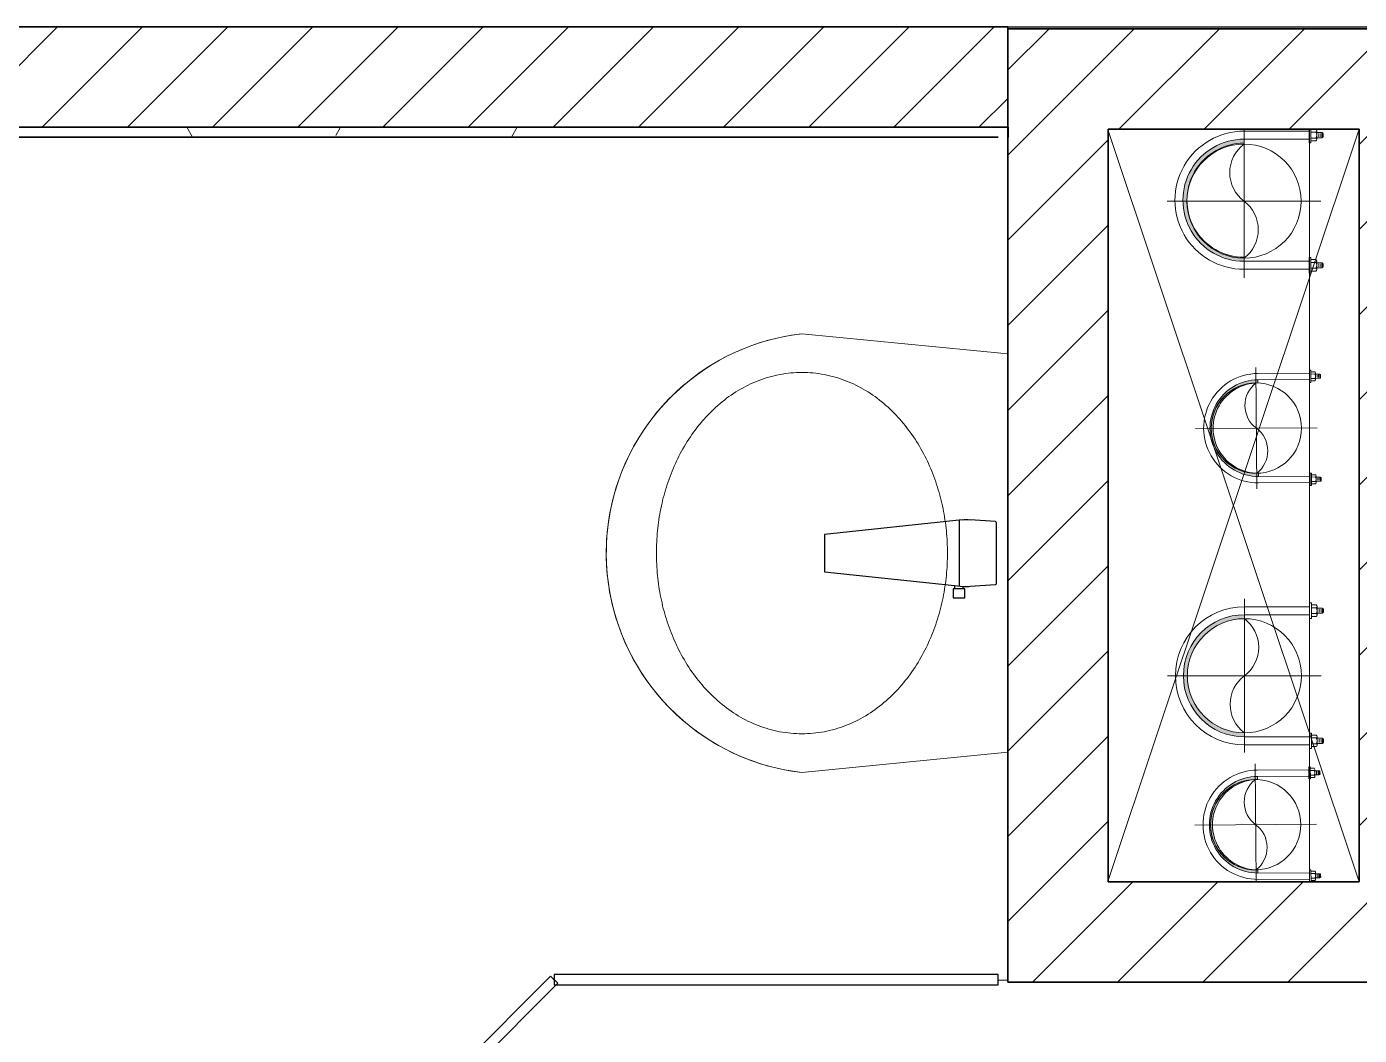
# Model space of a CAD drawing. Header units: millimetres. Extents: x 94264 to 187823, y -5375 to 75426.
# Drawn here: x 141646 to 142974, y 65832 to 66837 of the extents above; entities that cross this region are included whole.
import ezdxf

# ---------------------------------------------------------------- set-up
doc = ezdxf.new("R2010")
doc.units = ezdxf.units.MM
doc.linetypes.add('IMPORT-CENTER _3_', pattern=[10.16, 6.35, -1.27, 1.27, -1.27])
for name, color, linetype, lineweight in [('0-2', 10, 'Continuous', 5), ('0-3', 10, 'Continuous', 18), ('A-FLOR-3', 10, 'Continuous', 18), ('A-GLAZ-CURT-1', 10, 'Continuous', 18), ('A-GLAZ-CURT-2', 90, 'Continuous', 25), ('A-WALL-1', 113, 'Continuous', 35), ('A-WALL-2', 250, 'Continuous', 35), ('A-WALL-PATT-1', 111, 'Continuous', 18), ('A-WALL-PATT-2', 9, 'Continuous', 18), ('G-IMPT', 8, 'Continuous', 18), ('G-IMPT-3', 8, 'IMPORT-CENTER _3_', 18), ('I-WALL-1', 250, 'Continuous', 35), ('M-EQPM', 50, 'Continuous', 18), ('P-SANR-FIXT-1', 10, 'Continuous', 18), ('P-SANR-FIXT-2', 253, 'Continuous', 18), ('P-SANR-FIXT-3', 221, 'Continuous', 25)]:
    doc.layers.add(name, color=color, linetype=linetype, lineweight=lineweight)
pattern_1 = [(45, (28821.75, 0), (-42.426407, 42.426407), [])]

# ---------------------------------------------------------------- blocks, each defined once
blk = doc.blocks.new('NCV_TKTC_KET CAU_rvt-2-TKCS_RAMP DỐC 2 - MẶT BẰNG TẦNG 1')
at = {"layer": 'A-FLOR-3'}
blk.add_line((113802.1, 66835.3), (114252.1, 66835.3), dxfattribs=at)
blk = doc.blocks.new('bonruatreo - Chậu rửa-V21-TKCS_RAMP DỐC 2 - MẶT BẰNG TẦNG 1')
at = {"layer": 'P-SANR-FIXT-2'}
for p, q in [((-218.6, 205), (-198.4, 0)), ((198.4, 0), (218.6, 205)), ((-198.4, 0), (198.4, 0)), ((165, 0), (-165, 0))]:
    blk.add_line(p, q, dxfattribs=at)
at = {"layer": 'P-SANR-FIXT-2', "flags": 128}
blk.add_lwpolyline([(-218.6, 205), (-217.4, 213.7), (-215.9, 222.4), (-214, 231), (-211.8, 239.5), (-209.3, 247.9), (-206.4, 256.2), (-203.2, 264.4), (-199.6, 272.5), (-195.8, 280.4), (-191.6, 288.1), (-187.1, 295.7), (-182.3, 303.1), (-177.3, 310.3), (-171.9, 317.3), (-166.3, 324.1), (-160.4, 330.6), (-154.2, 336.9), (-147.8, 342.9), (-141.2, 348.7), (-134.3, 354.2), (-127.3, 359.4), (-120, 364.4), (-112.5, 369), (-104.9, 373.4), (-97.1, 377.4), (-89.1, 381.2), (-81, 384.6), (-72.7, 387.6), (-64.4, 390.4), (-55.9, 392.8), (-47.3, 394.8), (-38.7, 396.6), (-30, 397.9), (-21.3, 399), (-12.5, 399.6), (-3.7, 400), (5.1, 399.9), (13.9, 399.6), (22.6, 398.8), (31.4, 397.8), (40.1, 396.3), (48.7, 394.5), (57.2, 392.4), (65.7, 390), (74, 387.2), (82.2, 384.1), (90.3, 380.6), (98.3, 376.8), (106.1, 372.7), (113.7, 368.3), (121.1, 363.6), (128.4, 358.7), (135.4, 353.4), (142.2, 347.8), (148.8, 342), (155.2, 335.9), (161.3, 329.6), (167.2, 323), (172.8, 316.2), (178.1, 309.2), (183.1, 302), (187.8, 294.6), (192.2, 287), (196.4, 279.2), (200.2, 271.3), (203.7, 263.2), (206.8, 255), (209.7, 246.6), (212.2, 238.2), (214.3, 229.7), (216.1, 221.1), (217.6, 212.4), (218.6, 205)], dxfattribs=at)
at = {"layer": 'P-SANR-FIXT-2'}
blk.add_arc((0, 180), 220, 6.525, 173.475, dxfattribs=at)
for points in [[(-180, 205), (-180, 212.4), (-178.6, 227.3), (-172.4, 248.8), (-162.5, 268.9), (-149.4, 287), (-133.8, 303), (-116.1, 316.6), (-96.9, 327.9), (-76.5, 336.8), (-55.2, 343.5), (-33.3, 347.9), (-11.2, 350.1), (11.1, 350.1), (33.3, 347.9), (55.2, 343.5), (76.5, 336.8), (96.9, 327.9), (116.1, 316.6), (133.8, 302.9), (149.5, 287), (162.5, 268.8), (172.4, 248.8), (178.6, 227.3), (180, 212.4), (180, 205)], [(180, 205), (180, 197.6), (178.6, 182.7), (172.4, 161.2), (162.5, 141.2), (149.5, 123), (133.8, 107.1), (116.1, 93.4), (96.9, 82.1), (76.5, 73.2), (55.2, 66.5), (33.3, 62.1), (11.1, 59.9), (-11.2, 59.9), (-33.3, 62.1), (-55.2, 66.5), (-76.5, 73.2), (-96.9, 82.1), (-116.1, 93.4), (-133.8, 107), (-149.4, 123), (-162.5, 141.1), (-172.4, 161.2), (-178.6, 182.7), (-180, 197.6), (-180, 205)]]:
    blk.add_open_spline(points, degree=3, dxfattribs=at)
at = {"layer": 'P-SANR-FIXT-3'}
for p, q in [((-18.5, 182.5), (-32.2, 52.9)), ((18.5, 182.5), (-18.5, 182.5)), ((33, 45.4), (18.5, 182.5)), ((-35.6, 54.2), (-44.7, 54.2)), ((-44.7, 54.2), (-44.7, 42.8)), ((-35.6, 52.9), (-35.6, 54.2)), ((-44.7, 42.8), (-35.6, 42.8)), ((-32.2, 52.9), (-35.6, 52.9)), ((-35.6, 44.2), (-35.6, 52.9)), ((-35.6, 42.8), (-35.6, 44.2)), ((-35.6, 44.2), (-33.1, 44.2)), ((-32.2, 52.9), (-33.1, 44.2)), ((32.7, 48.5), (-32.7, 48.5)), ((-33, 37.3), (-31.4, 12.2)), ((31.4, 12.2), (33, 37.3)), ((-30.2, 11), (30.2, 11))]:
    blk.add_line(p, q, dxfattribs=at)
for centre, radius, start, end in [((5.5, 41.4), 38.7, 175.8543, 186.034), ((-5.5, 41.4), 38.7, 353.966, 6.034), ((-30.1, 12.3), 1.3, 183.5997, 268.7722), ((30.1, 12.3), 1.3, 271.2278, 356.4003)]:
    blk.add_arc(centre, radius, start, end, dxfattribs=at)
blk = doc.blocks.new('System Panel - Glazed-579637-TKCS_RAMP DỐC 2 - MẶT BẰNG TẦNG 1')
at = {"layer": 'A-GLAZ-CURT-2'}
for p, q in [((352.2, 5), (-352.2, 5)), ((-352.2, 5), (-352.2, -5)), ((352.2, -5), (352.2, 5)), ((-352.2, -5), (352.2, -5))]:
    blk.add_line(p, q, dxfattribs=at)
blk = doc.blocks.new('System Panel - Glazed-919683-TKCS_RAMP DỐC 2 - MẶT BẰNG TẦNG 1')
at = {"layer": 'A-GLAZ-CURT-2'}
for p, q in [((221.2, 5), (-221.2, 5)), ((-221.2, 5), (-221.2, -5)), ((221.2, -5), (221.2, 5)), ((-221.2, -5), (221.2, -5))]:
    blk.add_line(p, q, dxfattribs=at)
blk = doc.blocks.new('NCV_TKTC_TANG 1_rvt-2-TKCS_RAMP DỐC 2 - MẶT BẰNG TẦNG 1')
at = {"layer": 'A-WALL-PATT-2'}
h = blk.add_hatch(dxfattribs=at)
h.set_pattern_fill('FP_1', color=256, style=0, pattern_type=2)
h.set_pattern_definition([(45, (0, 0), (-42.426407, 42.426407), [])])
h.paths.add_polyline_path([(111852.6, 66736.9), (113802.1, 66736.9), (113802.1, 66836.9), (111852.6, 66836.9)])
h = blk.add_hatch(dxfattribs=at)
h.set_pattern_fill('FP_8', color=256, style=0, pattern_type=2)
h.set_pattern_definition([(0, (0, 0), (304.8, 76.2), [25.146, -203.454, 25.146, -203.454, -1219.2]), (0, (0, 0), (304.8, 76.2), [-457.2, 25.146, -432.054, 25.146, -203.454, -533.4]), (0, (0, 0), (304.8, 76.2), [-1143, 25.146, -127.254, 25.146, -355.854]), (120, (114.3, 38.1), (-218.391136, 225.864543), [25.146, -203.454, 25.146, -203.454, -1219.2]), (120, (114.3, 38.1), (-218.391136, 225.864543), [-457.2, 25.146, -432.054, 25.146, -203.454, -533.4]), (120, (114.3, 38.1), (-218.391136, 225.864543), [-1143, 25.146, -127.254, 25.146, -355.854]), (240, (152.4, 190.5), (-86.408864, -302.064543), [25.146, -203.454, 25.146, -203.454, -1219.2]), (240, (152.4, 190.5), (-86.408864, -302.064543), [-457.2, 25.146, -432.054, 25.146, -203.454, -533.4]), (240, (152.4, 190.5), (-86.408864, -302.064543), [-1143, 25.146, -127.254, 25.146, -355.854])])
h.paths.add_polyline_path([(113792.6, 66726.9), (113802.6, 66726.9), (113802.6, 66736.9), (111852.6, 66736.9), (111852.6, 66726.9), (113198.1, 66726.9)])
at = {"layer": 'A-FLOR-3'}
for p, q in [((113802.1, 66836.9), (114252.1, 66836.9)), ((113792.6, 65886.9), (113802.2, 65886.9))]:
    blk.add_line(p, q, dxfattribs=at)
at = {"layer": 'A-WALL-2'}
for p, q in [((113802.1, 66836.9), (111852.6, 66836.9)), ((113802.1, 66736.9), (113802.1, 66836.9)), ((111852.6, 66736.9), (113802.1, 66736.9))]:
    blk.add_line(p, q, dxfattribs=at)
at = {"layer": 'I-WALL-1'}
for p, q in [((113802.6, 66736.9), (111852.6, 66736.9)), ((113802.6, 66726.9), (113802.6, 66736.9)), ((111862.6, 66726.9), (113792.6, 66726.9))]:
    blk.add_line(p, q, dxfattribs=at)
at = {"layer": 'A-GLAZ-CURT-1'}
blk.add_blockref('System Panel - Glazed-919683-TKCS_RAMP DỐC 2 - MẶT BẰNG TẦNG 1', (113571.4, 65887.4), dxfattribs=at)
at = {"layer": 'A-GLAZ-CURT-1', "rotation": 44.99999999999964}
blk.add_blockref('System Panel - Glazed-579637-TKCS_RAMP DỐC 2 - MẶT BẰNG TẦNG 1', (113101.2, 65638.3), dxfattribs=at)
at = {"layer": 'P-SANR-FIXT-1', "rotation": 89.99999999999957}
blk.add_blockref('bonruatreo - Chậu rửa-V21-TKCS_RAMP DỐC 2 - MẶT BẰNG TẦNG 1', (113802.1, 66312.4), dxfattribs=at)
blk = doc.blocks.new('TKTC_XREF_251221_MB TANG 1 - TKTC_XREF_260130_MB TANG 1_dwg_CUM U_DN100-V34-TKCS_RAMP DỐC 2 - MẶT BẰNG TẦNG 1')
at = {"layer": 'G-IMPT'}
blk.add_hatch(color=256, dxfattribs=at).paths.add_polyline_path([(0, -61), (0, -57), (14.8, -55.1), (28.5, -49.4), (40.3, -40.3), (49.4, -28.5), (55.1, -14.8), (56.8, 1.6), (55.1, 14.8), (49.4, 28.5), (40.3, 40.3), (28.5, 49.4), (14.8, 55.1), (0, 57), (0, 61), (15.8, 58.9), (30.5, 52.8), (43.1, 43.1), (52.8, 30.5), (58.9, 15.8), (61, 0), (58.9, -15.8), (52.8, -30.5), (43.1, -43.1), (30.5, -52.8), (15.8, -58.9)])
for p, q in [((-72.7, 69.3), (-72.7, 60.7)), ((-66.9, 67.9), (-71.7, 67.9)), ((-65, 69), (0, 69)), ((-79.1, 66.6), (-79.1, 63.4)), ((-76.6, 66.6), (-76.6, 63.4)), ((-74.6, 66.6), (-74.6, 63.4)), ((-66.9, 62.1), (-71.7, 62.1)), ((-79.1, -63.4), (-79.1, -66.6)), ((-76.6, -63.4), (-76.6, -66.6)), ((-74.6, -63.4), (-74.6, -66.6)), ((-72.7, -60.7), (-72.7, -69.3)), ((-66.9, -62.1), (-71.7, -62.1)), ((-66.9, -67.9), (-71.7, -67.9)), ((-66.9, -72.6), (-66.9, -70.8)), ((-65, -69), (0, -69))]:
    blk.add_line(p, q, dxfattribs=at)
at = {"layer": 'G-IMPT', "flags": 128}
for points in [[(-72.7, 67.6), (-78.1, 67.6), (-78.1, 62.4), (-72.7, 62.4)], [(-71.7, 59.2), (-66.9, 59.2), (-66.9, 70.8), (-71.7, 70.8)], [(-66.9, 70.8), (-66.9, 72.7), (-65, 72.7), (-65, 57.3), (-66.9, 57.3), (-66.9, 59.2)], [(-65, 61), (0, 61), (0, 57)], [(-72.7, -62.4), (-78.1, -62.4), (-78.1, -67.6), (-72.7, -67.6)], [(-71.7, -70.8), (-66.9, -70.8), (-66.9, -59.2), (-71.7, -59.2)], [(-66.9, -59.2), (-66.9, -57.3), (-65, -57.3), (-65, -72.6)], [(-65, -61), (0, -61), (0, -57)]]:
    blk.add_lwpolyline(points, dxfattribs=at)
at = {"layer": 'G-IMPT'}
for centre, radius, start, end in [((-78.1, 66.6), 0.96, 90, 180), ((-71.1, 69.3), 1.56, 112.6199, 247.3801), ((-67.9, 65), 4.8, 143.1301, 216.8699), ((0, 0), 69, 270, 90), ((-78.1, 63.4), 0.96, 180, 270), ((-71.1, 60.7), 1.56, 112.6199, 247.3801), ((0, 0), 61, 270, 90), ((0, 0), 57, 270, 90), ((-78.1, -63.4), 0.96, 90, 180), ((-78.1, -66.6), 0.96, 180, 270), ((-71.1, -60.7), 1.56, 112.6199, 247.3801), ((-67.9, -65), 4.8, 143.1301, 216.8699), ((-71.1, -69.3), 1.56, 112.6199, 247.3801)]:
    blk.add_arc(centre, radius, start, end, dxfattribs=at)
blk = doc.blocks.new('TKTC_XREF_251221_MB TANG 1 - TKTC_XREF_260130_MB TANG 1_dwg_$cc-4202117-TKCS_RAMP DỐC 2 - MẶT BẰNG TẦNG 1')
at = {"layer": 'G-IMPT'}
blk.add_circle((0, 0), 0.5, dxfattribs=at)
for centre, radius, start, end in [((0, 0), 0.5, 90, 270), ((0.188, 0.25), 0.313, 126.8699, 233.1301), ((-0.188, -0.25), 0.313, 306.8699, 53.1301)]:
    blk.add_arc(centre, radius, start, end, dxfattribs=at)
at = {"layer": 'G-IMPT-3'}
for p, q in [((0, -0.633), (0, 0.673)), ((-0.673, 0), (0.673, 0))]:
    blk.add_line(p, q, dxfattribs=at)
blk = doc.blocks.new('TKTC_XREF_251221_MB TANG 1 - TKTC_XREF_260130_MB TANG 1_dwg_$cc-4202122-TKCS_RAMP DỐC 2 - MẶT BẰNG TẦNG 1')
at = {"layer": 'G-IMPT'}
blk.add_circle((0, 0), 0.5, dxfattribs=at)
for centre, radius, start, end in [((0, 0), 0.5, 90, 270), ((0.188, 0.25), 0.313, 126.8699, 233.1301), ((-0.188, -0.25), 0.313, 306.8699, 53.1301)]:
    blk.add_arc(centre, radius, start, end, dxfattribs=at)
at = {"layer": 'G-IMPT-3'}
for p, q in [((0, -0.673), (0, 0.673)), ((-0.673, 0), (0.673, 0))]:
    blk.add_line(p, q, dxfattribs=at)
blk = doc.blocks.new('TKTC_XREF_251221_MB TANG 1 - TKTC_XREF_260130_MB TANG 1_dwg_CUM U_DN100-4202112-TKCS_RAMP DỐC 2 - MẶT BẰNG TẦNG 1')
at = {"layer": 'G-IMPT'}
blk.add_hatch(color=256, dxfattribs=at).paths.add_polyline_path([(0, 61), (0, 57), (14.8, 55.1), (28.5, 49.4), (40.3, 40.3), (49.4, 28.5), (55.1, 14.8), (57, 0), (55.1, -14.8), (49.4, -28.5), (40.3, -40.3), (28.5, -49.4), (14.8, -55.1), (0, -57), (0, -61), (15.8, -58.9), (30.5, -52.8), (43.1, -43.1), (52.8, -30.5), (58.9, -15.8), (61, 0), (58.9, 15.8), (52.8, 30.5), (43.1, 43.1), (30.5, 52.8), (15.8, 58.9)])
for p, q in [((-79.1, 66.6), (-79.1, 63.4)), ((-76.6, 66.6), (-76.6, 63.4)), ((-74.6, 66.6), (-74.6, 63.4)), ((-72.7, 69.3), (-72.7, 60.7)), ((-66.9, 67.9), (-71.7, 67.9)), ((-65, 69), (0, 69)), ((-66.9, 62.1), (-71.7, 62.1)), ((-79.1, -63.4), (-79.1, -66.6)), ((-76.6, -63.4), (-76.6, -66.6)), ((-74.6, -63.4), (-74.6, -66.6)), ((-72.7, -60.7), (-72.7, -69.3)), ((-66.9, -62.1), (-71.7, -62.1)), ((-66.9, -67.9), (-71.7, -67.9)), ((-65, -69), (0, -69))]:
    blk.add_line(p, q, dxfattribs=at)
at = {"layer": 'G-IMPT', "flags": 128}
for points in [[(-72.7, 67.6), (-78.1, 67.6), (-78.1, 62.4), (-72.7, 62.4)], [(-71.7, 59.2), (-66.9, 59.2), (-66.9, 70.8), (-71.7, 70.8)], [(-66.9, 70.8), (-66.9, 72.7), (-65, 72.7), (-65, 57.3), (-66.9, 57.3), (-66.9, 59.2)], [(-65, 61), (0, 61), (0, 57)], [(-72.7, -62.4), (-78.1, -62.4), (-78.1, -67.6), (-72.7, -67.6)], [(-71.7, -70.8), (-66.9, -70.8), (-66.9, -59.2), (-71.7, -59.2)], [(-66.9, -59.2), (-66.9, -57.3), (-65, -57.3), (-65, -72.7), (-66.9, -72.7), (-66.9, -70.8)], [(-65, -61), (0, -61), (0, -57)]]:
    blk.add_lwpolyline(points, dxfattribs=at)
at = {"layer": 'G-IMPT'}
for centre, radius, start, end in [((-78.1, 66.6), 0.96, 90, 180), ((-71.1, 69.3), 1.56, 112.6199, 247.3801), ((-67.9, 65), 4.8, 143.1301, 216.8699), ((0, 0), 69, 270, 90), ((-78.1, 63.4), 0.96, 180, 270), ((-71.1, 60.7), 1.56, 112.6199, 247.3801), ((0, 0), 61, 270, 90), ((0, 0), 57, 270, 90), ((-78.1, -63.4), 0.96, 90, 180), ((-71.1, -60.7), 1.56, 112.6199, 247.3801), ((-67.9, -65), 4.8, 143.1301, 216.8699), ((-78.1, -66.6), 0.96, 180, 270), ((-71.1, -69.3), 1.56, 112.6199, 247.3801)]:
    blk.add_arc(centre, radius, start, end, dxfattribs=at)
blk = doc.blocks.new('TKTC_XREF_251221_MB TANG 1 - TKTC_XREF_260130_MB TANG 1_dwg_CUM U_DN100-V35-TKCS_RAMP DỐC 2 - MẶT BẰNG TẦNG 1')
at = {"layer": 'G-IMPT'}
blk.add_hatch(color=256, dxfattribs=at).paths.add_polyline_path([(0, 61), (0, 57), (14.8, 55.1), (28.5, 49.4), (40.3, 40.3), (49.4, 28.5), (55.1, 14.8), (57, 0), (55.1, -14.8), (49.4, -28.5), (40.3, -40.3), (28.5, -49.4), (14.8, -55.1), (0, -57), (0, -61), (15.8, -58.9), (30.5, -52.8), (43.1, -43.1), (52.8, -30.5), (58.9, -15.8), (61, 0), (58.9, 15.8), (52.8, 30.5), (43.1, 43.1), (30.5, 52.8), (15.8, 58.9)])
for p, q in [((-79.1, 66.6), (-79.1, 63.4)), ((-76.6, 66.6), (-76.6, 63.4)), ((-74.6, 66.6), (-74.6, 63.4)), ((-72.7, 69.3), (-72.7, 60.7)), ((-66.9, 67.9), (-71.7, 67.9)), ((-65, 69), (0, 69)), ((-66.9, 62.1), (-71.7, 62.1)), ((-79.1, -63.4), (-79.1, -66.6)), ((-76.6, -63.4), (-76.6, -66.6)), ((-74.6, -63.4), (-74.6, -66.6)), ((-72.7, -60.7), (-72.7, -69.3)), ((-66.9, -62.1), (-71.7, -62.1)), ((-66.9, -67.9), (-71.7, -67.9)), ((-65, -69), (0, -69))]:
    blk.add_line(p, q, dxfattribs=at)
at = {"layer": 'G-IMPT', "flags": 128}
for points in [[(-72.7, 67.6), (-78.1, 67.6), (-78.1, 62.4), (-72.7, 62.4)], [(-71.7, 59.2), (-66.9, 59.2), (-66.9, 70.8), (-71.7, 70.8)], [(-66.9, 70.8), (-66.9, 72.7), (-65, 72.7), (-65, 57.3), (-66.9, 57.3), (-66.9, 59.2)], [(-65, 61), (0, 61), (0, 57)], [(-72.7, -62.4), (-78.1, -62.4), (-78.1, -67.6), (-72.7, -67.6)], [(-71.7, -70.8), (-66.9, -70.8), (-66.9, -59.2), (-71.7, -59.2)], [(-66.9, -59.2), (-66.9, -57.3), (-65, -57.3), (-65, -71)], [(-65, -61), (0, -61), (0, -57)]]:
    blk.add_lwpolyline(points, dxfattribs=at)
at = {"layer": 'G-IMPT'}
for centre, radius, start, end in [((-78.1, 66.6), 0.96, 90, 180), ((-71.1, 69.3), 1.56, 112.6199, 247.3801), ((-67.9, 65), 4.8, 143.1301, 216.8699), ((0, 0), 69, 270, 90), ((-78.1, 63.4), 0.96, 180, 270), ((-71.1, 60.7), 1.56, 112.6199, 247.3801), ((0, 0), 61, 270, 90), ((0, 0), 57, 270, 90), ((-78.1, -63.4), 0.96, 90, 180), ((-71.1, -60.7), 1.56, 112.6199, 247.3801), ((-67.9, -65), 4.8, 143.1301, 216.8699), ((-78.1, -66.6), 0.96, 180, 270), ((-71.1, -69.3), 1.56, 112.6199, 247.3801)]:
    blk.add_arc(centre, radius, start, end, dxfattribs=at)
blk = doc.blocks.new('TKTC_XREF_251221_MB TANG 1 - TKTC_XREF_260130_MB TANG 1_dwg_$cc-4202123-TKCS_RAMP DỐC 2 - MẶT BẰNG TẦNG 1')
at = {"layer": 'G-IMPT'}
blk.add_circle((0, 0), 0.5, dxfattribs=at)
for centre, radius, start, end in [((0, 0), 0.5, 90, 270), ((0.188, 0.25), 0.313, 126.8699, 233.1301), ((-0.188, -0.25), 0.313, 306.8699, 53.1301)]:
    blk.add_arc(centre, radius, start, end, dxfattribs=at)
at = {"layer": 'G-IMPT-3'}
for p, q in [((0, -0.673), (0, 0.631)), ((-0.673, 0), (0.673, 0))]:
    blk.add_line(p, q, dxfattribs=at)
blk = doc.blocks.new('TKTC_XREF_251221_MB TANG 1 - TKTC_XREF_260130_MB TANG 1_dwg_CUM U_DN100-V36-TKCS_RAMP DỐC 2 - MẶT BẰNG TẦNG 1')
at = {"layer": 'G-IMPT'}
blk.add_hatch(color=256, dxfattribs=at).paths.add_polyline_path([(0, -61), (0, -57), (14.8, -55.1), (28.5, -49.4), (40.3, -40.3), (49.4, -28.5), (55.1, -14.8), (57, 0), (55.1, 14.8), (49.4, 28.5), (40.3, 40.3), (28.5, 49.4), (14.8, 55.1), (0, 57), (0, 61), (15.8, 58.9), (30.5, 52.8), (43.1, 43.1), (52.8, 30.5), (58.9, 15.8), (61, 0), (58.9, -15.8), (52.8, -30.5), (43.1, -43.1), (30.5, -52.8), (15.8, -58.9)])
for p, q in [((-72.7, 69.3), (-72.7, 60.7)), ((-66.9, 67.9), (-71.7, 67.9)), ((-65, 69), (0, 69)), ((-79.1, 66.6), (-79.1, 63.4)), ((-76.6, 66.6), (-76.6, 63.4)), ((-74.6, 66.6), (-74.6, 63.4)), ((-66.9, 62.1), (-71.7, 62.1)), ((-79.1, -63.4), (-79.1, -66.6)), ((-76.6, -63.4), (-76.6, -66.6)), ((-74.6, -63.4), (-74.6, -66.6)), ((-72.7, -60.7), (-72.7, -69.3)), ((-66.9, -62.1), (-71.7, -62.1)), ((-66.9, -67.9), (-71.7, -67.9)), ((-65, -69), (0, -69))]:
    blk.add_line(p, q, dxfattribs=at)
at = {"layer": 'G-IMPT', "flags": 128}
for points in [[(-72.7, 67.6), (-78.1, 67.6), (-78.1, 62.4), (-72.7, 62.4)], [(-71.7, 59.2), (-66.9, 59.2), (-66.9, 70.8), (-71.7, 70.8)], [(-66.9, 70.8), (-66.9, 72.7), (-65, 72.7), (-65, 57.3), (-66.9, 57.3), (-66.9, 59.2)], [(-65, 61), (0, 61), (0, 57)], [(-72.7, -62.4), (-78.1, -62.4), (-78.1, -67.6), (-72.7, -67.6)], [(-71.7, -70.8), (-66.9, -70.8), (-66.9, -59.2), (-71.7, -59.2)], [(-66.9, -59.2), (-66.9, -57.3), (-65, -57.3), (-65, -72.7), (-66.9, -72.7), (-66.9, -70.8)], [(-65, -61), (0, -61), (0, -57)]]:
    blk.add_lwpolyline(points, dxfattribs=at)
at = {"layer": 'G-IMPT'}
for centre, radius, start, end in [((-78.1, 66.6), 0.96, 90, 180), ((-71.1, 69.3), 1.56, 112.6199, 247.3801), ((-67.9, 65), 4.8, 143.1301, 216.8699), ((0, 0), 69, 270, 90), ((-78.1, 63.4), 0.96, 180, 270), ((-71.1, 60.7), 1.56, 112.6199, 247.3801), ((0, 0), 61, 270, 90), ((0, 0), 57, 270, 90), ((-78.1, -63.4), 0.96, 90, 180), ((-78.1, -66.6), 0.96, 180, 270), ((-71.1, -60.7), 1.56, 112.6199, 247.3801), ((-67.9, -65), 4.8, 143.1301, 216.8699), ((-71.1, -69.3), 1.56, 112.6199, 247.3801)]:
    blk.add_arc(centre, radius, start, end, dxfattribs=at)
blk = doc.blocks.new('TKTC_XREF_251221_MB TANG 1 - TKTC_XREF_260130_MB TANG 1_dwg_$cc-4202118-TKCS_RAMP DỐC 2 - MẶT BẰNG TẦNG 1')
at = {"layer": 'G-IMPT'}
blk.add_circle((0, 0), 0.5, dxfattribs=at)
for centre, radius, start, end in [((0, 0), 0.5, 90, 270), ((0.188, 0.25), 0.313, 126.8699, 233.1301), ((-0.188, -0.25), 0.313, 306.8699, 53.1301)]:
    blk.add_arc(centre, radius, start, end, dxfattribs=at)
at = {"layer": 'G-IMPT-3'}
for p, q in [((0, -0.673), (0, 0.673)), ((-0.673, 0), (0.673, 0))]:
    blk.add_line(p, q, dxfattribs=at)
blk = doc.blocks.new('TKTC_XREF_251221_MB TANG 1 - TKTC_XREF_260130_MB TANG 1_dwg-4202109-TKCS_RAMP DỐC 2 - MẶT BẰNG TẦNG 1')
at = {"layer": 'G-IMPT'}
blk.add_line((-89048.8, -335361.8), (-89048.8, -334611.8), dxfattribs=at)
for name, p, xscale, yscale, zscale, rotation in [('TKTC_XREF_251221_MB TANG 1 - TKTC_XREF_260130_MB TANG 1_dwg_$cc-4202123-TKCS_RAMP DỐC 2 - MẶT BẰNG TẦNG 1', (-89114, -334683.5), 113.7150000000091, 113.7150000000091, 113.7150000000091, 359.9990086636432), ('TKTC_XREF_251221_MB TANG 1 - TKTC_XREF_260130_MB TANG 1_dwg_CUM U_DN100-V35-TKCS_RAMP DỐC 2 - MẶT BẰNG TẦNG 1', (-89114, -334682.6), 0.9975000000000005, 0.9975000000000005, 0.9975000000000005, 180.000991338195), ('TKTC_XREF_251221_MB TANG 1 - TKTC_XREF_260130_MB TANG 1_dwg_$cc-4202118-TKCS_RAMP DỐC 2 - MẶT BẰNG TẦNG 1', (-89101.7, -334909.7), 90.00000000005107, 90.00000000005107, 90.00000000005107, 0.3740267799372842), ('TKTC_XREF_251221_MB TANG 1 - TKTC_XREF_260130_MB TANG 1_dwg_CUM U_DN100-4202112-TKCS_RAMP DỐC 2 - MẶT BẰNG TẦNG 1', (-89113.6, -335156.4), 0.9974999999999965, 0.9974999999999965, 0.9974999999999965, 180.0009913385626), ('TKTC_XREF_251221_MB TANG 1 - TKTC_XREF_260130_MB TANG 1_dwg_$cc-4202117-TKCS_RAMP DỐC 2 - MẶT BẰNG TẦNG 1', (-89102.4, -335304.8), 90.00000000005107, 90.00000000005107, 90.00000000005107, 0.3740267799372842)]:
    blk.add_blockref(name, p, dxfattribs=dict(xscale=xscale, yscale=yscale, zscale=zscale, rotation=rotation))
at = {"extrusion": (0, 0, -1)}
for name, p, xscale, yscale, zscale, rotation in [('TKTC_XREF_251221_MB TANG 1 - TKTC_XREF_260130_MB TANG 1_dwg_CUM U_DN100-V36-TKCS_RAMP DỐC 2 - MẶT BẰNG TẦNG 1', (89099.8, -334909.7), 0.7894736842105242, 0.7894736842105242, -0.7894736842105242, 359.6259732184666), ('TKTC_XREF_251221_MB TANG 1 - TKTC_XREF_260130_MB TANG 1_dwg_$cc-4202122-TKCS_RAMP DỐC 2 - MẶT BẰNG TẦNG 1', (89113.6, -335156.4), 113.7150000000092, 113.7150000000092, -113.7150000000092, 179.9990086636432), ('TKTC_XREF_251221_MB TANG 1 - TKTC_XREF_260130_MB TANG 1_dwg_CUM U_DN100-V34-TKCS_RAMP DỐC 2 - MẶT BẰNG TẦNG 1', (89100.4, -335304.8), 0.7894736842105242, 0.7894736842105242, -0.7894736842105242, 359.6259732184666)]:
    blk.add_blockref(name, p, dxfattribs=dict(at, xscale=xscale, yscale=yscale, zscale=zscale, rotation=rotation))
blk = doc.blocks.new('TKTC_XREF_251221_MB TANG 1 - TKTC_XREF_251221_MB TANG 1-2038492-TKCS_RAMP DỐC 2 - MẶT BẰNG TẦNG 1')
blk.add_blockref('TKTC_XREF_251221_MB TANG 1 - TKTC_XREF_260130_MB TANG 1_dwg-4202109-TKCS_RAMP DỐC 2 - MẶT BẰNG TẦNG 1', (169499.1, 384109.7))

msp = doc.modelspace()

# ---------------------------------------------------------------- hatches: boundary and pattern name
at = {"layer": 'A-WALL-PATT-1'}
h = msp.add_hatch(dxfattribs=at)
h.set_pattern_fill('FP_1', color=256, style=0, pattern_type=2)
h.set_pattern_definition(pattern_1)
h.paths.add_polyline_path([(142974, 66734.9), (142974, 66834.9), (142624, 66834.9), (142624, 66734.9), (142724, 66734.9)])
h = msp.add_hatch(dxfattribs=at)
h.set_pattern_fill('FP_1', color=256, style=0, pattern_type=2)
h.set_pattern_definition(pattern_1)
h.paths.add_polyline_path([(142974, 65884.9), (143074, 65884.9), (143074, 66834.9), (142974, 66834.9), (142974, 65984.9)])
h = msp.add_hatch(dxfattribs=at)
h.set_pattern_fill('FP_1', color=256, style=0, pattern_type=2)
h.set_pattern_definition(pattern_1)
h.paths.add_polyline_path([(142724, 65984.9), (142724, 66734.9), (142624, 66734.9), (142624, 65984.9), (142666.5, 65984.9)])
h = msp.add_hatch(dxfattribs=at)
h.set_pattern_fill('FP_1', color=256, style=0, pattern_type=2)
h.set_pattern_definition(pattern_1)
h.paths.add_polyline_path([(142666.5, 65884.9), (142974, 65884.9), (142974, 65984.9), (142624, 65984.9), (142624, 65884.9)])

# ---------------------------------------------------------------- linework, layer by layer
at = {"layer": '0-3'}
for p, q in [((142724, 65986.2), (142974, 66734.9)), ((142974, 65984.9), (142724, 66733.6))]:
    msp.add_line(p, q, dxfattribs=at)
at = {"layer": 'A-WALL-1'}
for p, q in [((143074, 66834.9), (142624, 66834.9)), ((142624, 66834.9), (142624, 65884.9)), ((142724, 66734.9), (142974, 66734.9)), ((142724, 65984.9), (142724, 66734.9)), ((142974, 66734.9), (142974, 65984.9)), ((142974, 65984.9), (142724, 65984.9)), ((142624, 65884.9), (143074, 65884.9))]:
    msp.add_line(p, q, dxfattribs=at)

# ---------------------------------------------------------------- block references
at = {"layer": '0-2'}
for name in ['NCV_TKTC_TANG 1_rvt-2-TKCS_RAMP DỐC 2 - MẶT BẰNG TẦNG 1', 'NCV_TKTC_KET CAU_rvt-2-TKCS_RAMP DỐC 2 - MẶT BẰNG TẦNG 1']:
    msp.add_blockref(name, (28821.8, 0), dxfattribs=at)
at = {"layer": 'M-EQPM'}
msp.add_blockref('TKTC_XREF_251221_MB TANG 1 - TKTC_XREF_251221_MB TANG 1-2038492-TKCS_RAMP DỐC 2 - MẶT BẰNG TẦNG 1', (62474.3, 17236.9), dxfattribs=at)

doc.saveas('drawing.dxf')
